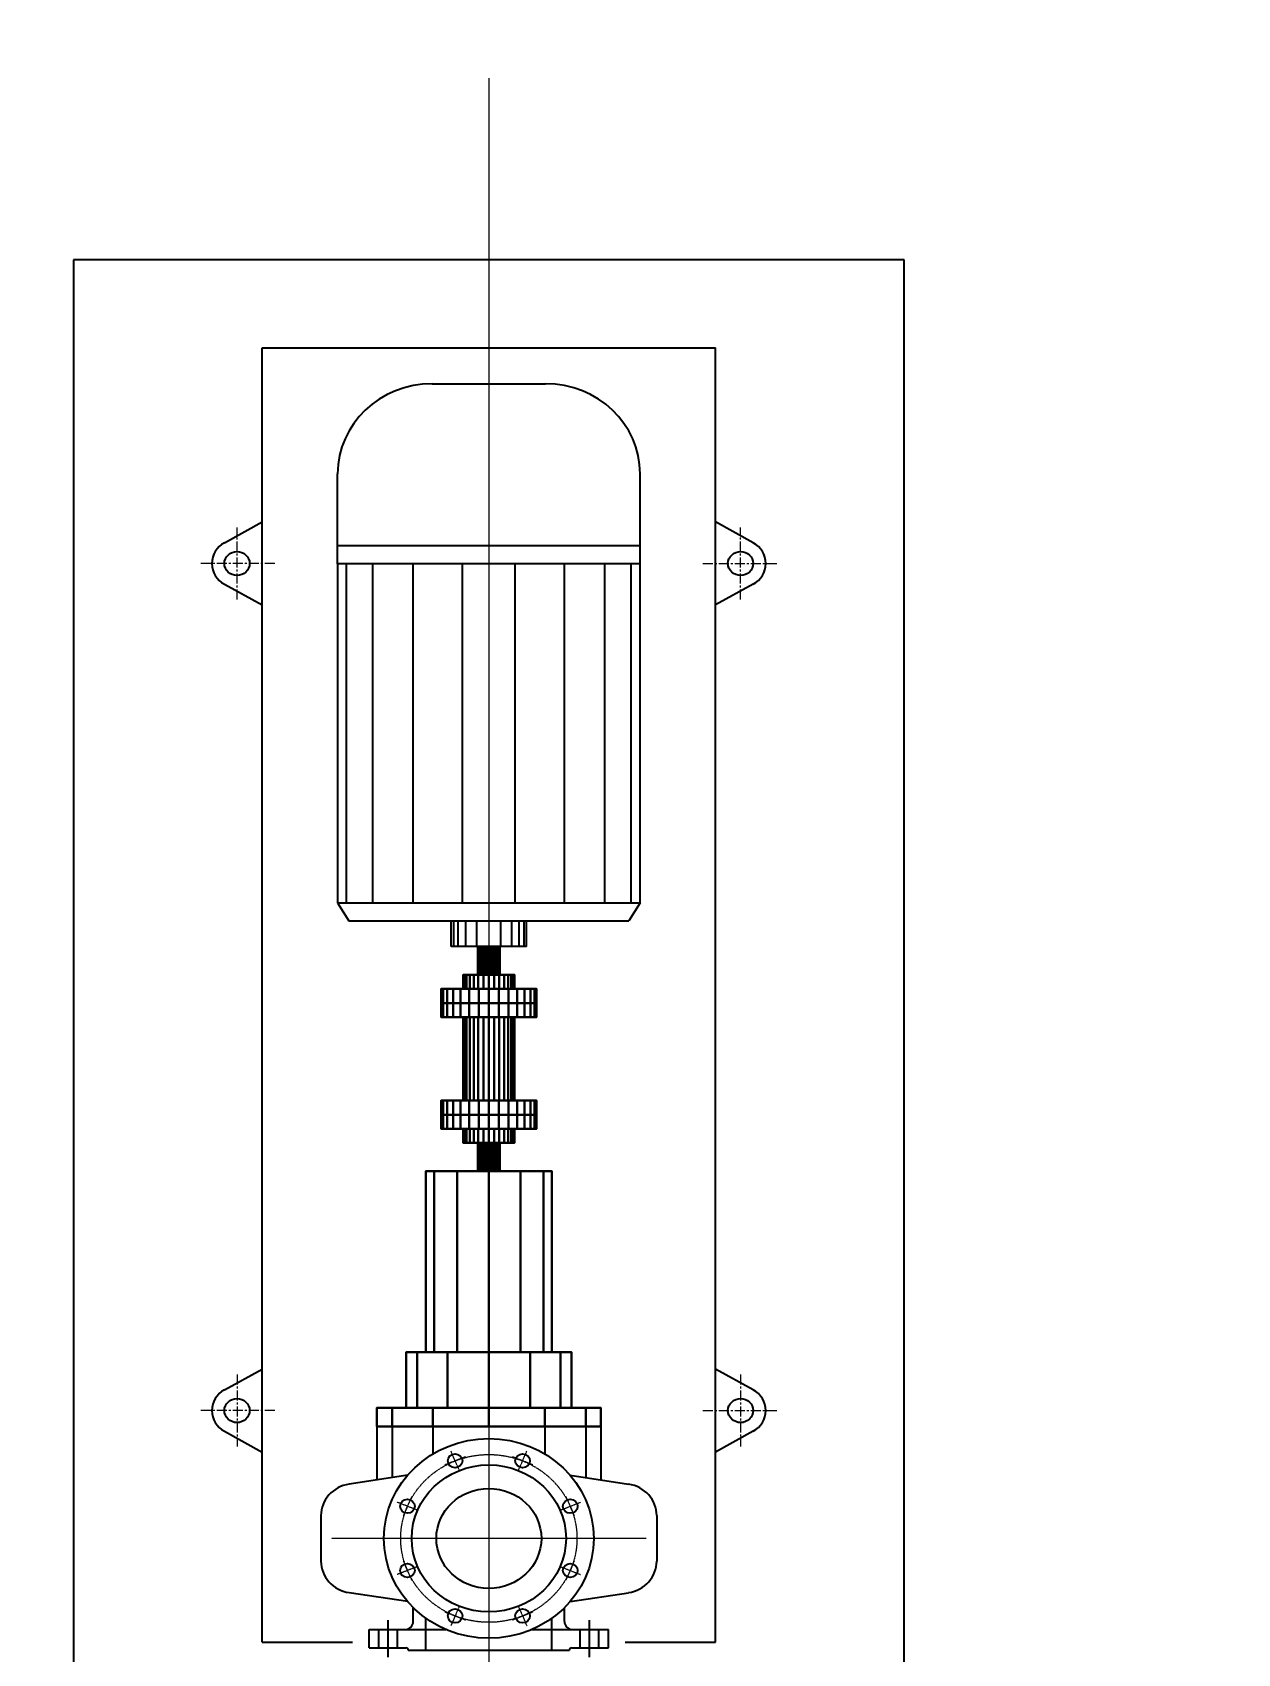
# Model space of a CAD drawing. Extents: x -12047294 to -5625356, y -1456591 to -622873.
# Drawn here: x -5761901 to -5760392, y -690928 to -688899 of the extents above; entities that cross this region are included whole.
import ezdxf

# ---------------------------------------------------------------- set-up
doc = ezdxf.new("R2010")
doc.units = 0
doc.header["$LTSCALE"] = 10
doc.header["$MEASUREMENT"] = 0
doc.linetypes.add('CENTER', pattern=[2, 1.25, -0.25, 0.25, -0.25])
doc.linetypes.add('DASHDOT', pattern=[1, 0.5, -0.25, 0, -0.25])
doc.layers.add('A-TEXTROOM-报建', color=210, linetype='Continuous')
doc.layers.add('M-W-EQUIP-MID', color=156, linetype='DASHDOT')
doc.layers.add('M-W-EQUIP', color=156, linetype='Continuous', lineweight=35)

# ---------------------------------------------------------------- blocks, each defined once
blk = doc.blocks.new('A$C735E4828')
at = {"layer": 'M-W-EQUIP'}
for p, q in [((-5069.8, -1635.4), (-6109.8, -1635.4)), ((-6109.8, -1635.4), (-6109.8, -3455.4)), ((-5069.8, -3455.4), (-5069.8, -1635.4)), ((-5873.5, -1745.4), (-5306.2, -1745.4)), ((-5873.5, -3365.4), (-5873.5, -1745.4)), ((-5306.2, -3365.4), (-5306.2, -1745.4)), ((-5660.8, -1790.4), (-5518.8, -1790.4)), ((-5779.1, -2015.6), (-5779.1, -1903)), ((-5400.5, -2015.6), (-5400.5, -1903)), ((-5920.7, -1989.4), (-5873.5, -1963.4)), ((-5258.9, -1989.4), (-5306.2, -1963.4)), ((-5400.5, -1993.1), (-5779.1, -1993.1)), ((-5400.5, -2015.6), (-5779.1, -2015.6)), ((-5779.1, -2015.6), (-5779.1, -2440)), ((-5767.9, -2440), (-5767.9, -2015.6)), ((-5735, -2440), (-5735, -2015.6)), ((-5684.6, -2440), (-5684.6, -2015.6)), ((-5622.7, -2440), (-5622.7, -2015.6)), ((-5556.9, -2440), (-5556.9, -2015.6)), ((-5495.1, -2440), (-5495.1, -2015.6)), ((-5444.7, -2440), (-5444.7, -2015.6)), ((-5411.8, -2440), (-5411.8, -2015.6)), ((-5400.5, -2440), (-5400.5, -2015.6)), ((-5920.7, -2041.3), (-5873.5, -2067.3)), ((-5258.9, -2041.3), (-5306.2, -2067.3)), ((-5779.1, -2440), (-5400.5, -2440)), ((-5779.1, -2440), (-5765.2, -2462.5)), ((-5400.5, -2440), (-5414.4, -2462.5)), ((-5765.2, -2462.5), (-5414.4, -2462.5)), ((-5637.1, -2494.7), (-5637.1, -2462.5)), ((-5633.8, -2494.7), (-5633.8, -2462.5)), ((-5628, -2494.7), (-5628, -2462.5)), ((-5618.5, -2494.7), (-5618.5, -2462.5)), ((-5604.9, -2494.7), (-5604.9, -2462.5)), ((-5574.7, -2494.7), (-5574.7, -2462.5)), ((-5561.1, -2494.7), (-5561.1, -2462.5)), ((-5551.7, -2494.7), (-5551.7, -2462.5)), ((-5545.8, -2494.7), (-5545.8, -2462.5)), ((-5542.5, -2494.7), (-5542.5, -2462.5)), ((-5542.5, -2494.7), (-5637.1, -2494.7)), ((-5920.7, -3049.4), (-5873.5, -3023.4)), ((-5258.9, -3049.4), (-5306.2, -3023.4)), ((-5920.7, -3101.3), (-5873.5, -3127.3)), ((-5729.8, -3095.4), (-5729.8, -3162.1)), ((-5711, -3095.4), (-5711, -3159.2)), ((-5659.8, -3095.4), (-5659.8, -3129.6)), ((-5519.8, -3095.4), (-5519.8, -3129.6)), ((-5468.6, -3095.4), (-5468.6, -3159.2)), ((-5449.8, -3095.4), (-5449.8, -3162.1)), ((-5258.9, -3101.3), (-5306.2, -3127.3)), ((-5691.4, -3156.2), (-5764.6, -3167.4)), ((-5488.2, -3156.2), (-5415, -3167.4)), ((-5799.9, -3206.9), (-5799.9, -3263.8)), ((-5799.9, -3206.9), (-5799.9, -3263.8)), ((-5379.7, -3206.9), (-5379.7, -3263.8)), ((-5691.4, -3314.5), (-5764.6, -3303.3)), ((-5488.2, -3314.5), (-5415, -3303.3)), ((-5684.4, -3339.4), (-5684.4, -3322.1)), ((-5495.3, -3339.4), (-5495.3, -3322.1)), ((-5715.9, -3383.9), (-5715.9, -3337.9)), ((-5668.6, -3375.4), (-5668.6, -3335.4)), ((-5511, -3375.4), (-5511, -3335.4)), ((-5463.8, -3383.9), (-5463.8, -3337.9)), ((-5873.5, -3365.4), (-5760.5, -3365.4)), ((-5739.5, -3349.4), (-5643.7, -3349.4)), ((-5739.5, -3372.4), (-5739.5, -3349.4)), ((-5727.4, -3372.4), (-5727.4, -3349.4)), ((-5704.3, -3372.4), (-5704.3, -3349.4)), ((-5536, -3349.4), (-5440.1, -3349.4)), ((-5475.3, -3372.4), (-5475.3, -3349.4)), ((-5452.2, -3372.4), (-5452.2, -3349.4)), ((-5440.1, -3372.4), (-5440.1, -3349.4)), ((-5419.1, -3365.4), (-5306.2, -3365.4)), ((-5739.5, -3372.4), (-5693.8, -3372.4)), ((-5690.7, -3375.4), (-5489, -3375.4)), ((-5485.8, -3372.4), (-5440.1, -3372.4))]:
    blk.add_line(p, q, dxfattribs=at)
for centre, major_axis, start_param, end_param in [((-5660.8, -1903), (-118.3, 0), -1.570796, 0), ((-5518.8, -1903), (-118.3, 0), 3.141593, 4.712389), ((-5905, -2015.4), (31.5, 0), 2.094395, 4.18879), ((-5905, -2015.4), (-15.8, 0), 3.141593, 9.424778), ((-5274.7, -2015.4), (-15.8, 0), 3.141593, 9.424778), ((-5274.7, -2015.4), (31.5, 0), -1.047198, 1.047198), ((-5905, -3075.4), (31.5, 0), 2.094395, 4.18879), ((-5905, -3075.4), (-15.8, 0), 3.141593, 9.424778), ((-5274.7, -3075.4), (31.5, 0), -1.047198, 1.047198), ((-5589.8, -3235.4), (-131.3, 0), 3.141593, 9.424778), ((-5589.8, -3235.4), (-96.6, 0), 3.141593, 9.424778), ((-5632, -3138.3), (-9.19, 0), 3.141593, 9.424778), ((-5757.9, -3206.9), (-42, 0), -1.410876, 0), ((-5421.7, -3206.9), (42, 0), 0, 1.410876), ((-5757.9, -3263.8), (42, 0), 3.141593, 4.552468), ((-5421.7, -3263.8), (-42, 0), 1.730717, 3.141593), ((-5632, -3332.4), (-9.19, 0), 3.141593, 9.424778), ((-5694.9, -3339.4), (-10.5, 0), 1.570796, 3.141593), ((-5484.8, -3339.4), (10.5, 0), 3.141593, 4.712389), ((-5693.8, -3375.4), (3.15, 0), 0, 1.570796), ((-5485.8, -3375.4), (-3.15, 0), -1.570796, 0)]:
    blk.add_ellipse(centre, major_axis=major_axis, ratio=0.951923, start_param=start_param, end_param=end_param, dxfattribs=at)
for centre, major_axis in [((-5274.7, -3075.4), (15.8, 0)), ((-5547.6, -3138.3), (9.19, 0)), ((-5589.8, -3235.4), (65.7, 0)), ((-5691.7, -3195.2), (9.19, 0)), ((-5487.9, -3195.2), (9.19, 0)), ((-5691.7, -3275.5), (9.19, 0)), ((-5487.9, -3275.5), (9.19, 0)), ((-5547.6, -3332.4), (9.19, 0))]:
    blk.add_ellipse(centre, major_axis=major_axis, ratio=0.951923, dxfattribs=at)
for points in [[(-5601.7, -2494.7), (-5601.7, -2530), (-5603.5, -2530), (-5603.5, -2494.7)], [(-5603.5, -2494.7), (-5603.5, -2530), (-5602.9, -2530), (-5602.9, -2494.7)], [(-5602.9, -2494.7), (-5602.9, -2530), (-5600, -2530), (-5600, -2494.7)], [(-5597.9, -2494.7), (-5597.9, -2530), (-5601.7, -2530), (-5601.7, -2494.7)], [(-5600, -2494.7), (-5600, -2530), (-5595.4, -2530), (-5595.4, -2494.7)], [(-5592.7, -2494.7), (-5592.7, -2530), (-5597.9, -2530), (-5597.9, -2494.7)], [(-5595.4, -2494.7), (-5595.4, -2530), (-5589.8, -2530), (-5589.8, -2494.7)], [(-5587, -2494.7), (-5587, -2530), (-5592.7, -2530), (-5592.7, -2494.7)], [(-5589.8, -2494.7), (-5589.8, -2530), (-5584.2, -2530), (-5584.2, -2494.7)], [(-5581.7, -2494.7), (-5581.7, -2530), (-5587, -2530), (-5587, -2494.7)], [(-5584.2, -2494.7), (-5584.2, -2530), (-5579.6, -2530), (-5579.6, -2494.7)], [(-5577.9, -2494.7), (-5577.9, -2530), (-5581.7, -2530), (-5581.7, -2494.7)], [(-5579.6, -2494.7), (-5579.6, -2530), (-5576.7, -2530), (-5576.7, -2494.7)], [(-5576.1, -2494.7), (-5576.1, -2530), (-5577.9, -2530), (-5577.9, -2494.7)], [(-5576.7, -2494.7), (-5576.7, -2530), (-5576.1, -2530), (-5576.1, -2494.7)], [(-5617.8, -2530), (-5617.8, -2547.7), (-5621.9, -2547.7), (-5621.9, -2530)], [(-5621.9, -2530), (-5621.9, -2547.7), (-5620.5, -2547.7), (-5620.5, -2530)], [(-5601.7, -2530), (-5617.8, -2530), (-5621.9, -2530), (-5603.5, -2530)], [(-5603.5, -2530), (-5621.9, -2530), (-5620.5, -2530), (-5602.9, -2530)], [(-5620.5, -2530), (-5620.5, -2547.7), (-5613.8, -2547.7), (-5613.8, -2530)], [(-5602.9, -2530), (-5620.5, -2530), (-5613.8, -2530), (-5600, -2530)], [(-5608.8, -2530), (-5608.8, -2547.7), (-5617.8, -2547.7), (-5617.8, -2530)], [(-5597.9, -2530), (-5608.8, -2530), (-5617.8, -2530), (-5601.7, -2530)], [(-5613.8, -2530), (-5613.8, -2547.7), (-5603, -2547.7), (-5603, -2530)], [(-5600, -2530), (-5613.8, -2530), (-5603, -2530), (-5595.4, -2530)], [(-5596.5, -2530), (-5596.5, -2547.7), (-5608.8, -2547.7), (-5608.8, -2530)], [(-5592.7, -2530), (-5596.5, -2530), (-5608.8, -2530), (-5597.9, -2530)], [(-5603, -2530), (-5603, -2547.7), (-5589.8, -2547.7), (-5589.8, -2530)], [(-5595.4, -2530), (-5603, -2530), (-5589.8, -2530)], [(-5587, -2530), (-5583.1, -2530), (-5596.5, -2530), (-5592.7, -2530)], [(-5583.1, -2530), (-5583.1, -2547.7), (-5596.5, -2547.7), (-5596.5, -2530)], [(-5589.8, -2530), (-5589.8, -2530), (-5576.7, -2530), (-5584.2, -2530)], [(-5589.8, -2530), (-5589.8, -2547.7), (-5576.7, -2547.7), (-5576.7, -2530)], [(-5581.7, -2530), (-5570.8, -2530), (-5583.1, -2530), (-5587, -2530)], [(-5584.2, -2530), (-5576.7, -2530), (-5565.8, -2530), (-5579.6, -2530)], [(-5570.8, -2530), (-5570.8, -2547.7), (-5583.1, -2547.7), (-5583.1, -2530)], [(-5577.9, -2530), (-5561.8, -2530), (-5570.8, -2530), (-5581.7, -2530)], [(-5579.6, -2530), (-5565.8, -2530), (-5559.1, -2530), (-5576.7, -2530)], [(-5576.1, -2530), (-5557.7, -2530), (-5561.8, -2530), (-5577.9, -2530)], [(-5576.7, -2530), (-5576.7, -2547.7), (-5565.8, -2547.7), (-5565.8, -2530)], [(-5576.7, -2530), (-5559.1, -2530), (-5557.7, -2530), (-5576.1, -2530)], [(-5561.8, -2530), (-5561.8, -2547.7), (-5570.8, -2547.7), (-5570.8, -2530)], [(-5565.8, -2530), (-5565.8, -2547.7), (-5559.1, -2547.7), (-5559.1, -2530)], [(-5557.7, -2530), (-5557.7, -2547.7), (-5561.8, -2547.7), (-5561.8, -2530)], [(-5559.1, -2530), (-5559.1, -2547.7), (-5557.7, -2547.7), (-5557.7, -2530)], [(-5617.8, -2547.7), (-5641.9, -2547.7), (-5649.6, -2547.7), (-5621.9, -2547.7)], [(-5621.9, -2547.7), (-5649.6, -2547.7), (-5647, -2547.7), (-5620.5, -2547.7)], [(-5649.6, -2547.7), (-5649.6, -2565.4), (-5647, -2565.4), (-5647, -2547.7)], [(-5641.9, -2547.7), (-5641.9, -2565.4), (-5649.6, -2565.4), (-5649.6, -2547.7)], [(-5620.5, -2547.7), (-5647, -2547.7), (-5634.5, -2547.7), (-5613.8, -2547.7)], [(-5647, -2547.7), (-5647, -2565.4), (-5634.5, -2565.4), (-5634.5, -2547.7)], [(-5625.2, -2547.7), (-5625.2, -2565.4), (-5641.9, -2565.4), (-5641.9, -2547.7)], [(-5608.8, -2547.7), (-5625.2, -2547.7), (-5641.9, -2547.7), (-5617.8, -2547.7)], [(-5613.8, -2547.7), (-5634.5, -2547.7), (-5614.3, -2547.7), (-5603, -2547.7)], [(-5634.5, -2547.7), (-5634.5, -2565.4), (-5614.3, -2565.4), (-5614.3, -2547.7)], [(-5596.5, -2547.7), (-5602.3, -2547.7), (-5625.2, -2547.7), (-5608.8, -2547.7)], [(-5602.3, -2547.7), (-5602.3, -2565.4), (-5625.2, -2565.4), (-5625.2, -2547.7)], [(-5603, -2547.7), (-5614.3, -2547.7), (-5589.8, -2547.7)], [(-5614.3, -2547.7), (-5614.3, -2565.4), (-5589.8, -2565.4), (-5589.8, -2547.7)], [(-5583.1, -2547.7), (-5577.3, -2547.7), (-5602.3, -2547.7), (-5596.5, -2547.7)], [(-5577.3, -2547.7), (-5577.3, -2565.4), (-5602.3, -2565.4), (-5602.3, -2547.7)], [(-5589.8, -2547.7), (-5589.8, -2547.7), (-5565.4, -2547.7), (-5576.7, -2547.7)], [(-5589.8, -2547.7), (-5589.8, -2565.4), (-5565.4, -2565.4), (-5565.4, -2547.7)], [(-5570.8, -2547.7), (-5554.5, -2547.7), (-5577.3, -2547.7), (-5583.1, -2547.7)], [(-5554.5, -2547.7), (-5554.5, -2565.4), (-5577.3, -2565.4), (-5577.3, -2547.7)], [(-5576.7, -2547.7), (-5565.4, -2547.7), (-5545.1, -2547.7), (-5565.8, -2547.7)], [(-5561.8, -2547.7), (-5537.7, -2547.7), (-5554.5, -2547.7), (-5570.8, -2547.7)], [(-5565.8, -2547.7), (-5545.1, -2547.7), (-5532.6, -2547.7), (-5559.1, -2547.7)], [(-5565.4, -2547.7), (-5565.4, -2565.4), (-5545.1, -2565.4), (-5545.1, -2547.7)], [(-5557.7, -2547.7), (-5530, -2547.7), (-5537.7, -2547.7), (-5561.8, -2547.7)], [(-5559.1, -2547.7), (-5532.6, -2547.7), (-5530, -2547.7), (-5557.7, -2547.7)], [(-5537.7, -2547.7), (-5537.7, -2565.4), (-5554.5, -2565.4), (-5554.5, -2547.7)], [(-5545.1, -2547.7), (-5545.1, -2565.4), (-5532.6, -2565.4), (-5532.6, -2547.7)], [(-5530, -2547.7), (-5530, -2565.4), (-5537.7, -2565.4), (-5537.7, -2547.7)], [(-5532.6, -2547.7), (-5532.6, -2565.4), (-5530, -2565.4), (-5530, -2547.7)], [(-5649.6, -2565.4), (-5649.6, -2583), (-5647, -2583), (-5647, -2565.4)], [(-5641.9, -2565.4), (-5641.9, -2583), (-5649.6, -2583), (-5649.6, -2565.4)], [(-5647, -2565.4), (-5647, -2583), (-5634.5, -2583), (-5634.5, -2565.4)], [(-5625.2, -2565.4), (-5625.2, -2583), (-5641.9, -2583), (-5641.9, -2565.4)], [(-5634.5, -2565.4), (-5634.5, -2583), (-5614.3, -2583), (-5614.3, -2565.4)], [(-5602.3, -2565.4), (-5602.3, -2583), (-5625.2, -2583), (-5625.2, -2565.4)], [(-5614.3, -2565.4), (-5614.3, -2583), (-5589.8, -2583), (-5589.8, -2565.4)], [(-5577.3, -2565.4), (-5577.3, -2583), (-5602.3, -2583), (-5602.3, -2565.4)], [(-5589.8, -2565.4), (-5589.8, -2583), (-5565.4, -2583), (-5565.4, -2565.4)], [(-5554.5, -2565.4), (-5554.5, -2583), (-5577.3, -2583), (-5577.3, -2565.4)], [(-5565.4, -2565.4), (-5565.4, -2583), (-5545.1, -2583), (-5545.1, -2565.4)], [(-5537.7, -2565.4), (-5537.7, -2583), (-5554.5, -2583), (-5554.5, -2565.4)], [(-5545.1, -2565.4), (-5545.1, -2583), (-5532.6, -2583), (-5532.6, -2565.4)], [(-5530, -2565.4), (-5530, -2583), (-5537.7, -2583), (-5537.7, -2565.4)], [(-5532.6, -2565.4), (-5532.6, -2583), (-5530, -2583), (-5530, -2565.4)], [(-5641.9, -2583), (-5617.8, -2583), (-5621.9, -2583), (-5649.6, -2583)], [(-5649.6, -2583), (-5621.9, -2583), (-5620.5, -2583), (-5647, -2583)], [(-5647, -2583), (-5620.5, -2583), (-5613.8, -2583), (-5634.5, -2583)], [(-5625.2, -2583), (-5608.8, -2583), (-5617.8, -2583), (-5641.9, -2583)], [(-5634.5, -2583), (-5613.8, -2583), (-5603, -2583), (-5614.3, -2583)], [(-5602.3, -2583), (-5596.5, -2583), (-5608.8, -2583), (-5625.2, -2583)], [(-5617.8, -2583), (-5617.8, -2687.5), (-5621.9, -2687.5), (-5621.9, -2583)], [(-5621.9, -2583), (-5621.9, -2687.5), (-5620.5, -2687.5), (-5620.5, -2583)], [(-5620.5, -2583), (-5620.5, -2687.5), (-5613.8, -2687.5), (-5613.8, -2583)], [(-5608.8, -2583), (-5608.8, -2687.5), (-5617.8, -2687.5), (-5617.8, -2583)], [(-5614.3, -2583), (-5603, -2583), (-5589.8, -2583)], [(-5613.8, -2583), (-5613.8, -2687.5), (-5603, -2687.5), (-5603, -2583)], [(-5596.5, -2583), (-5596.5, -2687.5), (-5608.8, -2687.5), (-5608.8, -2583)], [(-5603, -2583), (-5603, -2687.5), (-5589.8, -2687.5), (-5589.8, -2583)], [(-5577.3, -2583), (-5583.1, -2583), (-5596.5, -2583), (-5602.3, -2583)], [(-5583.1, -2583), (-5583.1, -2687.5), (-5596.5, -2687.5), (-5596.5, -2583)], [(-5589.8, -2583), (-5589.8, -2583), (-5576.7, -2583), (-5565.4, -2583)], [(-5589.8, -2583), (-5589.8, -2687.5), (-5576.7, -2687.5), (-5576.7, -2583)], [(-5570.8, -2583), (-5570.8, -2687.5), (-5583.1, -2687.5), (-5583.1, -2583)], [(-5554.5, -2583), (-5570.8, -2583), (-5583.1, -2583), (-5577.3, -2583)], [(-5565.4, -2583), (-5576.7, -2583), (-5565.8, -2583), (-5545.1, -2583)], [(-5576.7, -2583), (-5576.7, -2687.5), (-5565.8, -2687.5), (-5565.8, -2583)], [(-5537.7, -2583), (-5561.8, -2583), (-5570.8, -2583), (-5554.5, -2583)], [(-5561.8, -2583), (-5561.8, -2687.5), (-5570.8, -2687.5), (-5570.8, -2583)], [(-5545.1, -2583), (-5565.8, -2583), (-5559.1, -2583), (-5532.6, -2583)], [(-5565.8, -2583), (-5565.8, -2687.5), (-5559.1, -2687.5), (-5559.1, -2583)], [(-5530, -2583), (-5557.7, -2583), (-5561.8, -2583), (-5537.7, -2583)], [(-5557.7, -2583), (-5557.7, -2687.5), (-5561.8, -2687.5), (-5561.8, -2583)], [(-5532.6, -2583), (-5559.1, -2583), (-5557.7, -2583), (-5530, -2583)], [(-5559.1, -2583), (-5559.1, -2687.5), (-5557.7, -2687.5), (-5557.7, -2583)], [(-5621.9, -2687.5), (-5649.6, -2687.5), (-5647, -2687.5), (-5620.5, -2687.5)], [(-5617.8, -2687.5), (-5641.9, -2687.5), (-5649.6, -2687.5), (-5621.9, -2687.5)], [(-5649.6, -2687.5), (-5649.6, -2705.2), (-5647, -2705.2), (-5647, -2687.5)], [(-5641.9, -2687.5), (-5641.9, -2705.2), (-5649.6, -2705.2), (-5649.6, -2687.5)], [(-5620.5, -2687.5), (-5647, -2687.5), (-5634.5, -2687.5), (-5613.8, -2687.5)], [(-5647, -2687.5), (-5647, -2705.2), (-5634.5, -2705.2), (-5634.5, -2687.5)], [(-5625.2, -2687.5), (-5625.2, -2705.2), (-5641.9, -2705.2), (-5641.9, -2687.5)], [(-5608.8, -2687.5), (-5625.2, -2687.5), (-5641.9, -2687.5), (-5617.8, -2687.5)], [(-5613.8, -2687.5), (-5634.5, -2687.5), (-5614.3, -2687.5), (-5603, -2687.5)], [(-5634.5, -2687.5), (-5634.5, -2705.2), (-5614.3, -2705.2), (-5614.3, -2687.5)], [(-5596.5, -2687.5), (-5602.3, -2687.5), (-5625.2, -2687.5), (-5608.8, -2687.5)], [(-5602.3, -2687.5), (-5602.3, -2705.2), (-5625.2, -2705.2), (-5625.2, -2687.5)], [(-5603, -2687.5), (-5614.3, -2687.5), (-5589.8, -2687.5)], [(-5614.3, -2687.5), (-5614.3, -2705.2), (-5589.8, -2705.2), (-5589.8, -2687.5)], [(-5583.1, -2687.5), (-5577.3, -2687.5), (-5602.3, -2687.5), (-5596.5, -2687.5)], [(-5577.3, -2687.5), (-5577.3, -2705.2), (-5602.3, -2705.2), (-5602.3, -2687.5)], [(-5589.8, -2687.5), (-5589.8, -2687.5), (-5565.4, -2687.5), (-5576.7, -2687.5)], [(-5589.8, -2687.5), (-5589.8, -2705.2), (-5565.4, -2705.2), (-5565.4, -2687.5)], [(-5570.8, -2687.5), (-5554.5, -2687.5), (-5577.3, -2687.5), (-5583.1, -2687.5)], [(-5554.5, -2687.5), (-5554.5, -2705.2), (-5577.3, -2705.2), (-5577.3, -2687.5)], [(-5576.7, -2687.5), (-5565.4, -2687.5), (-5545.1, -2687.5), (-5565.8, -2687.5)], [(-5561.8, -2687.5), (-5537.7, -2687.5), (-5554.5, -2687.5), (-5570.8, -2687.5)], [(-5565.8, -2687.5), (-5545.1, -2687.5), (-5532.6, -2687.5), (-5559.1, -2687.5)], [(-5565.4, -2687.5), (-5565.4, -2705.2), (-5545.1, -2705.2), (-5545.1, -2687.5)], [(-5557.7, -2687.5), (-5530, -2687.5), (-5537.7, -2687.5), (-5561.8, -2687.5)], [(-5559.1, -2687.5), (-5532.6, -2687.5), (-5530, -2687.5), (-5557.7, -2687.5)], [(-5537.7, -2687.5), (-5537.7, -2705.2), (-5554.5, -2705.2), (-5554.5, -2687.5)], [(-5545.1, -2687.5), (-5545.1, -2705.2), (-5532.6, -2705.2), (-5532.6, -2687.5)], [(-5530, -2687.5), (-5530, -2705.2), (-5537.7, -2705.2), (-5537.7, -2687.5)], [(-5532.6, -2687.5), (-5532.6, -2705.2), (-5530, -2705.2), (-5530, -2687.5)], [(-5649.6, -2705.2), (-5649.6, -2722.8), (-5647, -2722.8), (-5647, -2705.2)], [(-5641.9, -2705.2), (-5641.9, -2722.8), (-5649.6, -2722.8), (-5649.6, -2705.2)], [(-5647, -2705.2), (-5647, -2722.8), (-5634.5, -2722.8), (-5634.5, -2705.2)], [(-5625.2, -2705.2), (-5625.2, -2722.8), (-5641.9, -2722.8), (-5641.9, -2705.2)], [(-5634.5, -2705.2), (-5634.5, -2722.8), (-5614.3, -2722.8), (-5614.3, -2705.2)], [(-5602.3, -2705.2), (-5602.3, -2722.8), (-5625.2, -2722.8), (-5625.2, -2705.2)], [(-5614.3, -2705.2), (-5614.3, -2722.8), (-5589.8, -2722.8), (-5589.8, -2705.2)], [(-5577.3, -2705.2), (-5577.3, -2722.8), (-5602.3, -2722.8), (-5602.3, -2705.2)], [(-5589.8, -2705.2), (-5589.8, -2722.8), (-5565.4, -2722.8), (-5565.4, -2705.2)], [(-5554.5, -2705.2), (-5554.5, -2722.8), (-5577.3, -2722.8), (-5577.3, -2705.2)], [(-5565.4, -2705.2), (-5565.4, -2722.8), (-5545.1, -2722.8), (-5545.1, -2705.2)], [(-5537.7, -2705.2), (-5537.7, -2722.8), (-5554.5, -2722.8), (-5554.5, -2705.2)], [(-5545.1, -2705.2), (-5545.1, -2722.8), (-5532.6, -2722.8), (-5532.6, -2705.2)], [(-5530, -2705.2), (-5530, -2722.8), (-5537.7, -2722.8), (-5537.7, -2705.2)], [(-5532.6, -2705.2), (-5532.6, -2722.8), (-5530, -2722.8), (-5530, -2705.2)], [(-5649.6, -2722.8), (-5621.9, -2722.8), (-5620.5, -2722.8), (-5647, -2722.8)], [(-5641.9, -2722.8), (-5617.8, -2722.8), (-5621.9, -2722.8), (-5649.6, -2722.8)], [(-5647, -2722.8), (-5620.5, -2722.8), (-5613.8, -2722.8), (-5634.5, -2722.8)], [(-5625.2, -2722.8), (-5608.8, -2722.8), (-5617.8, -2722.8), (-5641.9, -2722.8)], [(-5634.5, -2722.8), (-5613.8, -2722.8), (-5603, -2722.8), (-5614.3, -2722.8)], [(-5602.3, -2722.8), (-5596.5, -2722.8), (-5608.8, -2722.8), (-5625.2, -2722.8)], [(-5617.8, -2722.8), (-5617.8, -2740.5), (-5621.9, -2740.5), (-5621.9, -2722.8)], [(-5621.9, -2722.8), (-5621.9, -2740.5), (-5620.5, -2740.5), (-5620.5, -2722.8)], [(-5620.5, -2722.8), (-5620.5, -2740.5), (-5613.8, -2740.5), (-5613.8, -2722.8)], [(-5608.8, -2722.8), (-5608.8, -2740.5), (-5617.8, -2740.5), (-5617.8, -2722.8)], [(-5614.3, -2722.8), (-5603, -2722.8), (-5589.8, -2722.8)], [(-5613.8, -2722.8), (-5613.8, -2740.5), (-5603, -2740.5), (-5603, -2722.8)], [(-5596.5, -2722.8), (-5596.5, -2740.5), (-5608.8, -2740.5), (-5608.8, -2722.8)], [(-5603, -2722.8), (-5603, -2740.5), (-5589.8, -2740.5), (-5589.8, -2722.8)], [(-5577.3, -2722.8), (-5583.1, -2722.8), (-5596.5, -2722.8), (-5602.3, -2722.8)], [(-5583.1, -2722.8), (-5583.1, -2740.5), (-5596.5, -2740.5), (-5596.5, -2722.8)], [(-5589.8, -2722.8), (-5589.8, -2722.8), (-5576.7, -2722.8), (-5565.4, -2722.8)], [(-5589.8, -2722.8), (-5589.8, -2740.5), (-5576.7, -2740.5), (-5576.7, -2722.8)], [(-5570.8, -2722.8), (-5570.8, -2740.5), (-5583.1, -2740.5), (-5583.1, -2722.8)], [(-5554.5, -2722.8), (-5570.8, -2722.8), (-5583.1, -2722.8), (-5577.3, -2722.8)], [(-5576.7, -2722.8), (-5576.7, -2740.5), (-5565.8, -2740.5), (-5565.8, -2722.8)], [(-5565.4, -2722.8), (-5576.7, -2722.8), (-5565.8, -2722.8), (-5545.1, -2722.8)], [(-5561.8, -2722.8), (-5561.8, -2740.5), (-5570.8, -2740.5), (-5570.8, -2722.8)], [(-5537.7, -2722.8), (-5561.8, -2722.8), (-5570.8, -2722.8), (-5554.5, -2722.8)], [(-5565.8, -2722.8), (-5565.8, -2740.5), (-5559.1, -2740.5), (-5559.1, -2722.8)], [(-5545.1, -2722.8), (-5565.8, -2722.8), (-5559.1, -2722.8), (-5532.6, -2722.8)], [(-5557.7, -2722.8), (-5557.7, -2740.5), (-5561.8, -2740.5), (-5561.8, -2722.8)], [(-5530, -2722.8), (-5557.7, -2722.8), (-5561.8, -2722.8), (-5537.7, -2722.8)], [(-5559.1, -2722.8), (-5559.1, -2740.5), (-5557.7, -2740.5), (-5557.7, -2722.8)], [(-5532.6, -2722.8), (-5559.1, -2722.8), (-5557.7, -2722.8), (-5530, -2722.8)], [(-5621.9, -2740.5), (-5603.5, -2740.5), (-5602.9, -2740.5), (-5620.5, -2740.5)], [(-5617.8, -2740.5), (-5601.7, -2740.5), (-5603.5, -2740.5), (-5621.9, -2740.5)], [(-5620.5, -2740.5), (-5602.9, -2740.5), (-5600, -2740.5), (-5613.8, -2740.5)], [(-5608.8, -2740.5), (-5597.9, -2740.5), (-5601.7, -2740.5), (-5617.8, -2740.5)], [(-5613.8, -2740.5), (-5600, -2740.5), (-5595.4, -2740.5), (-5603, -2740.5)], [(-5596.5, -2740.5), (-5592.7, -2740.5), (-5597.9, -2740.5), (-5608.8, -2740.5)], [(-5601.7, -2740.5), (-5601.7, -2775.8), (-5603.5, -2775.8), (-5603.5, -2740.5)], [(-5603.5, -2740.5), (-5603.5, -2775.8), (-5602.9, -2775.8), (-5602.9, -2740.5)], [(-5603, -2740.5), (-5595.4, -2740.5), (-5589.8, -2740.5)], [(-5602.9, -2740.5), (-5602.9, -2775.8), (-5600, -2775.8), (-5600, -2740.5)], [(-5597.9, -2740.5), (-5597.9, -2775.8), (-5601.7, -2775.8), (-5601.7, -2740.5)], [(-5600, -2740.5), (-5600, -2775.8), (-5595.4, -2775.8), (-5595.4, -2740.5)], [(-5592.7, -2740.5), (-5592.7, -2775.8), (-5597.9, -2775.8), (-5597.9, -2740.5)], [(-5583.1, -2740.5), (-5587, -2740.5), (-5592.7, -2740.5), (-5596.5, -2740.5)], [(-5595.4, -2740.5), (-5595.4, -2775.8), (-5589.8, -2775.8), (-5589.8, -2740.5)], [(-5587, -2740.5), (-5587, -2775.8), (-5592.7, -2775.8), (-5592.7, -2740.5)], [(-5589.8, -2740.5), (-5589.8, -2775.8), (-5584.2, -2775.8), (-5584.2, -2740.5)], [(-5589.8, -2740.5), (-5589.8, -2740.5), (-5584.2, -2740.5), (-5576.7, -2740.5)], [(-5581.7, -2740.5), (-5581.7, -2775.8), (-5587, -2775.8), (-5587, -2740.5)], [(-5570.8, -2740.5), (-5581.7, -2740.5), (-5587, -2740.5), (-5583.1, -2740.5)], [(-5576.7, -2740.5), (-5584.2, -2740.5), (-5579.6, -2740.5), (-5565.8, -2740.5)], [(-5584.2, -2740.5), (-5584.2, -2775.8), (-5579.6, -2775.8), (-5579.6, -2740.5)], [(-5561.8, -2740.5), (-5577.9, -2740.5), (-5581.7, -2740.5), (-5570.8, -2740.5)], [(-5577.9, -2740.5), (-5577.9, -2775.8), (-5581.7, -2775.8), (-5581.7, -2740.5)], [(-5565.8, -2740.5), (-5579.6, -2740.5), (-5576.7, -2740.5), (-5559.1, -2740.5)], [(-5579.6, -2740.5), (-5579.6, -2775.8), (-5576.7, -2775.8), (-5576.7, -2740.5)], [(-5557.7, -2740.5), (-5576.1, -2740.5), (-5577.9, -2740.5), (-5561.8, -2740.5)], [(-5576.1, -2740.5), (-5576.1, -2775.8), (-5577.9, -2775.8), (-5577.9, -2740.5)], [(-5559.1, -2740.5), (-5576.7, -2740.5), (-5576.1, -2740.5), (-5557.7, -2740.5)], [(-5576.7, -2740.5), (-5576.7, -2775.8), (-5576.1, -2775.8), (-5576.1, -2740.5)], [(-5668.8, -2775.8), (-5668.8, -3002.5), (-5658.3, -3002.5), (-5658.3, -2775.8)], [(-5658.3, -2775.8), (-5658.3, -3002.5), (-5668.8, -3002.5), (-5668.8, -2775.8)], [(-5607.9, -2775.8), (-5668.8, -2775.8), (-5658.3, -2775.8), (-5605.5, -2775.8)], [(-5605.5, -2775.8), (-5658.3, -2775.8), (-5668.8, -2775.8), (-5607.9, -2775.8)], [(-5658.3, -2775.8), (-5658.3, -3002.5), (-5629.3, -3002.5), (-5629.3, -2775.8)], [(-5629.3, -2775.8), (-5629.3, -3002.5), (-5658.3, -3002.5), (-5658.3, -2775.8)], [(-5598.9, -2775.8), (-5629.3, -2775.8), (-5658.3, -2775.8), (-5605.5, -2775.8)], [(-5605.5, -2775.8), (-5658.3, -2775.8), (-5629.3, -2775.8), (-5598.9, -2775.8)], [(-5629.3, -2775.8), (-5629.3, -3002.5), (-5589.8, -3002.5), (-5589.8, -2775.8)], [(-5589.8, -2775.8), (-5589.8, -3002.5), (-5629.3, -3002.5), (-5629.3, -2775.8)], [(-5589.8, -2775.8), (-5589.8, -2775.8), (-5629.3, -2775.8), (-5598.9, -2775.8)], [(-5598.9, -2775.8), (-5629.3, -2775.8), (-5589.8, -2775.8)], [(-5580.8, -2775.8), (-5550.3, -2775.8), (-5589.8, -2775.8)], [(-5589.8, -2775.8), (-5589.8, -2775.8), (-5550.3, -2775.8), (-5580.8, -2775.8)], [(-5589.8, -2775.8), (-5589.8, -3002.5), (-5550.3, -3002.5), (-5550.3, -2775.8)], [(-5550.3, -2775.8), (-5550.3, -3002.5), (-5589.8, -3002.5), (-5589.8, -2775.8)], [(-5574.2, -2775.8), (-5521.4, -2775.8), (-5550.3, -2775.8), (-5580.8, -2775.8)], [(-5580.8, -2775.8), (-5550.3, -2775.8), (-5521.4, -2775.8), (-5574.2, -2775.8)], [(-5574.2, -2775.8), (-5521.4, -2775.8), (-5510.8, -2775.8), (-5571.7, -2775.8)], [(-5571.7, -2775.8), (-5510.8, -2775.8), (-5521.4, -2775.8), (-5574.2, -2775.8)], [(-5550.3, -2775.8), (-5550.3, -3002.5), (-5521.4, -3002.5), (-5521.4, -2775.8)], [(-5521.4, -2775.8), (-5521.4, -3002.5), (-5550.3, -3002.5), (-5550.3, -2775.8)], [(-5521.4, -2775.8), (-5521.4, -3002.5), (-5510.8, -3002.5), (-5510.8, -2775.8)], [(-5510.8, -2775.8), (-5510.8, -3002.5), (-5521.4, -3002.5), (-5521.4, -2775.8)], [(-5668.8, -3002.5), (-5693.2, -3002.5), (-5679.4, -3002.5), (-5658.3, -3002.5)], [(-5658.3, -3002.5), (-5679.4, -3002.5), (-5693.2, -3002.5), (-5668.8, -3002.5)], [(-5693.2, -3002.5), (-5693.2, -3072.1), (-5679.4, -3072.1), (-5679.4, -3002.5)], [(-5679.4, -3002.5), (-5679.4, -3072.1), (-5693.2, -3072.1), (-5693.2, -3002.5)], [(-5641.5, -3002.5), (-5641.5, -3072.1), (-5679.4, -3072.1), (-5679.4, -3002.5)], [(-5629.3, -3002.5), (-5641.5, -3002.5), (-5679.4, -3002.5), (-5658.3, -3002.5)], [(-5679.4, -3002.5), (-5679.4, -3072.1), (-5641.5, -3072.1), (-5641.5, -3002.5)], [(-5658.3, -3002.5), (-5679.4, -3002.5), (-5641.5, -3002.5), (-5629.3, -3002.5)], [(-5589.8, -3002.5), (-5589.8, -3072.1), (-5641.5, -3072.1), (-5641.5, -3002.5)], [(-5589.8, -3002.5), (-5589.8, -3002.5), (-5641.5, -3002.5), (-5629.3, -3002.5)], [(-5629.3, -3002.5), (-5641.5, -3002.5), (-5589.8, -3002.5)], [(-5641.5, -3002.5), (-5641.5, -3072.1), (-5589.8, -3072.1), (-5589.8, -3002.5)], [(-5538.1, -3002.5), (-5538.1, -3072.1), (-5589.8, -3072.1), (-5589.8, -3002.5)], [(-5550.3, -3002.5), (-5538.1, -3002.5), (-5589.8, -3002.5)], [(-5589.8, -3002.5), (-5589.8, -3072.1), (-5538.1, -3072.1), (-5538.1, -3002.5)], [(-5589.8, -3002.5), (-5589.8, -3002.5), (-5538.1, -3002.5), (-5550.3, -3002.5)], [(-5521.4, -3002.5), (-5500.3, -3002.5), (-5538.1, -3002.5), (-5550.3, -3002.5)], [(-5550.3, -3002.5), (-5538.1, -3002.5), (-5500.3, -3002.5), (-5521.4, -3002.5)], [(-5500.3, -3002.5), (-5500.3, -3072.1), (-5538.1, -3072.1), (-5538.1, -3002.5)], [(-5538.1, -3002.5), (-5538.1, -3072.1), (-5500.3, -3072.1), (-5500.3, -3002.5)], [(-5521.4, -3002.5), (-5500.3, -3002.5), (-5486.4, -3002.5), (-5510.8, -3002.5)], [(-5510.8, -3002.5), (-5486.4, -3002.5), (-5500.3, -3002.5), (-5521.4, -3002.5)], [(-5500.3, -3002.5), (-5500.3, -3072.1), (-5486.4, -3072.1), (-5486.4, -3002.5)], [(-5486.4, -3002.5), (-5486.4, -3072.1), (-5500.3, -3072.1), (-5500.3, -3002.5)], [(-5729.8, -3072.1), (-5729.8, -3095.4), (-5711, -3095.4), (-5711, -3072.1)], [(-5711, -3072.1), (-5711, -3095.4), (-5729.8, -3095.4), (-5729.8, -3072.1)], [(-5693.2, -3072.1), (-5729.8, -3072.1), (-5711, -3072.1), (-5679.4, -3072.1)], [(-5679.4, -3072.1), (-5711, -3072.1), (-5729.8, -3072.1), (-5693.2, -3072.1)], [(-5641.5, -3072.1), (-5659.8, -3072.1), (-5711, -3072.1), (-5679.4, -3072.1)], [(-5679.4, -3072.1), (-5711, -3072.1), (-5659.8, -3072.1), (-5641.5, -3072.1)], [(-5659.8, -3072.1), (-5659.8, -3095.4), (-5711, -3095.4), (-5711, -3072.1)], [(-5711, -3072.1), (-5711, -3095.4), (-5659.8, -3095.4), (-5659.8, -3072.1)], [(-5589.8, -3072.1), (-5589.8, -3095.4), (-5659.8, -3095.4), (-5659.8, -3072.1)], [(-5659.8, -3072.1), (-5659.8, -3095.4), (-5589.8, -3095.4), (-5589.8, -3072.1)], [(-5589.8, -3072.1), (-5589.8, -3072.1), (-5659.8, -3072.1), (-5641.5, -3072.1)], [(-5641.5, -3072.1), (-5659.8, -3072.1), (-5589.8, -3072.1)], [(-5538.1, -3072.1), (-5519.8, -3072.1), (-5589.8, -3072.1)], [(-5589.8, -3072.1), (-5589.8, -3072.1), (-5519.8, -3072.1), (-5538.1, -3072.1)], [(-5519.8, -3072.1), (-5519.8, -3095.4), (-5589.8, -3095.4), (-5589.8, -3072.1)], [(-5589.8, -3072.1), (-5589.8, -3095.4), (-5519.8, -3095.4), (-5519.8, -3072.1)], [(-5500.3, -3072.1), (-5468.6, -3072.1), (-5519.8, -3072.1), (-5538.1, -3072.1)], [(-5538.1, -3072.1), (-5519.8, -3072.1), (-5468.6, -3072.1), (-5500.3, -3072.1)], [(-5468.6, -3072.1), (-5468.6, -3095.4), (-5519.8, -3095.4), (-5519.8, -3072.1)], [(-5519.8, -3072.1), (-5519.8, -3095.4), (-5468.6, -3095.4), (-5468.6, -3072.1)], [(-5500.3, -3072.1), (-5468.6, -3072.1), (-5449.8, -3072.1), (-5486.4, -3072.1)], [(-5486.4, -3072.1), (-5449.8, -3072.1), (-5468.6, -3072.1), (-5500.3, -3072.1)], [(-5468.6, -3072.1), (-5468.6, -3095.4), (-5449.8, -3095.4), (-5449.8, -3072.1)], [(-5449.8, -3072.1), (-5449.8, -3095.4), (-5468.6, -3095.4), (-5468.6, -3072.1)]]:
    blk.add_3dface(points, dxfattribs=at)
at = {"layer": 'M-W-EQUIP-MID', "linetype": 'CENTER', "ltscale": 0.05}
for p, q in [((-5589.8, -1407.9), (-5589.8, -3682.9)), ((-5619.2, -3133.3), (-5644.8, -3143.4)), ((-5626.7, -3150.5), (-5637.3, -3126.2)), ((-5534.8, -3143.4), (-5560.4, -3133.3)), ((-5552.9, -3150.5), (-5542.3, -3126.2)), ((-5686.4, -3183), (-5697, -3207.4)), ((-5482.6, -3207.4), (-5493.2, -3183)), ((-5678.9, -3200.2), (-5704.5, -3190.1)), ((-5500.7, -3200.2), (-5475.1, -3190.1)), ((-5392.8, -3235.4), (-5786.8, -3235.4)), ((-5697, -3263.3), (-5686.4, -3287.7)), ((-5493.2, -3287.7), (-5482.6, -3263.3)), ((-5678.9, -3270.5), (-5704.5, -3280.6)), ((-5500.7, -3270.5), (-5475.1, -3280.6)), ((-5626.7, -3320.2), (-5637.3, -3344.6)), ((-5552.9, -3320.2), (-5542.3, -3344.6)), ((-5644.8, -3327.3), (-5619.2, -3337.4)), ((-5560.4, -3337.4), (-5534.8, -3327.3))]:
    blk.add_line(p, q, dxfattribs=at)
at = {"layer": 'M-W-EQUIP-MID', "linetype": 'CENTER'}
for p, q in [((-5905, -2060.4), (-5905, -1970.4)), ((-5274.7, -2060.4), (-5274.7, -1970.4)), ((-5857.7, -2015.4), (-5952.2, -2015.4)), ((-5321.9, -2015.4), (-5227.4, -2015.4)), ((-5905, -3030.4), (-5905, -3120.4)), ((-5274.7, -3030.4), (-5274.7, -3120.4)), ((-5857.7, -3075.4), (-5952.2, -3075.4)), ((-5321.9, -3075.4), (-5227.4, -3075.4))]:
    blk.add_line(p, q, dxfattribs=at)
at = {"layer": 'M-W-EQUIP-MID', "linetype": 'CENTER', "ltscale": 0.05}
blk.add_ellipse((-5589.8, -3235.4), major_axis=(-110.3, 0), ratio=0.951923, start_param=3.141593, end_param=9.424778, dxfattribs=at)

msp = doc.modelspace()

# ---------------------------------------------------------------- hatches: boundary and pattern name
at = {"layer": 'A-TEXTROOM-报建'}
h = msp.add_hatch(dxfattribs=at)
h.set_pattern_fill('ANSI31', color=156, scale=300)
h.set_pattern_definition([(45, (6459.6, 7e-09), (-336.759605, 336.759605), [])])
edge = h.paths.add_edge_path(flags=16)
edge.add_arc((-5789890.1, -733372.9), 19800.3, 180.00002, 210.33182)
edge.add_line((-5806980, -743372.1), (-5798690.9, -743375))
edge.add_arc((-5798679.1, -768354), 24979, 71.82959, 90.02715, ccw=False)
edge.add_arc((-5798679.1, -768354), 24979, 46.40636, 71.82959, ccw=False)
edge.add_arc((-5761511.4, -729209.4), 29000, 226.55073, 235.72344)
edge.add_line((-5777843.9, -753173), (-5734626.5, -753172.4))
edge.add_line((-5734626.5, -753172.4), (-5734626.6, -742573))
edge.add_line((-5734626.6, -742573), (-5724090.3, -742573.2))
edge.add_line((-5724090.3, -742573.2), (-5724090.3, -706873))
edge.add_line((-5724090.3, -706873), (-5715090.4, -706873))
edge.add_line((-5715090.4, -706873), (-5715090.4, -697848.9))
edge.add_arc((-5806750.6, -701974.8), 91753, 2.577338, 4.963321)
edge.add_arc((-5757072.8, -697881.8), 41908, 5.26452, 17.9861)
edge.add_arc((-5817479.3, -718426.1), 105710, 18.467251, 21.437185)
edge.add_arc((-5747882, -689052.2), 30252, 17.82622, 40.55905)
edge.add_arc((-5746701.1, -686704.3), 27846.7, 38.4683, 72.82075)
edge.add_arc((-5793741.7, -821555.8), 170652.4, 71.1042, 72.756978)
edge.add_line((-5743156, -658573.2), (-5782091.3, -658573.2))
edge.add_line((-5782091.3, -658573.2), (-5782091.3, -664172.9))
edge.add_line((-5782091.3, -664172.9), (-5804290.4, -664172.9))
edge.add_line((-5804290.4, -664172.9), (-5804290.4, -680572.8))
edge.add_line((-5804290.4, -680572.8), (-5809690.4, -680572.8))
edge.add_line((-5809690.4, -680572.8), (-5809690.4, -733372.9))
h.paths.add_polyline_path([(-5821993.3, -644043.7), (-5678940.3, -644043.7), (-5678940.3, -767193.7), (-5821993.3, -767193.7)])

# ---------------------------------------------------------------- block references
msp.add_blockref('A$C735E4828', (-5755739.7, -687548.4))

doc.saveas('drawing.dxf')
